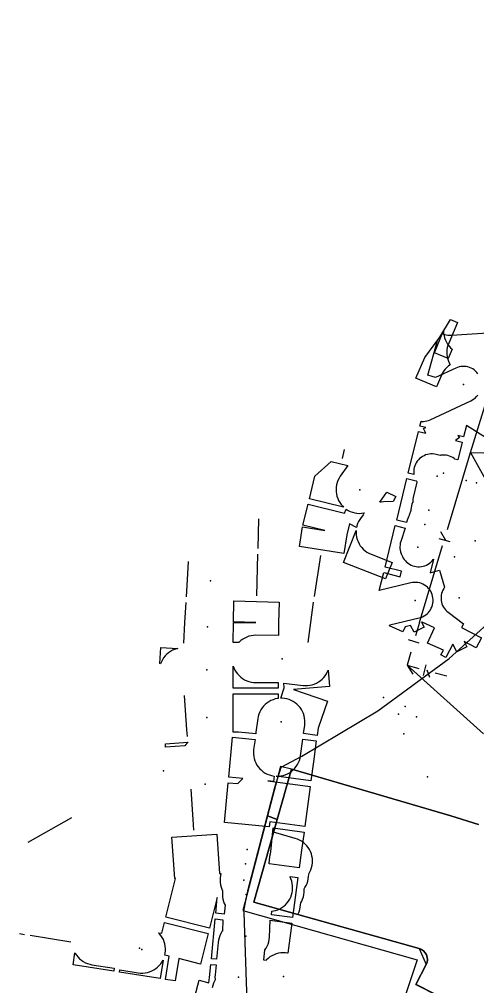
# Model space of a CAD drawing. Header units: metres. Extents: x -3782 to -2031, y 18790 to 19846.
# Drawn here: x -2221.5 to -2180.8, y 18967.6 to 19053.6 of the extents above; entities that cross this region are included whole.
import ezdxf

# ---------------------------------------------------------------- set-up
doc = ezdxf.new("R2010")
doc.units = ezdxf.units.M
for name, color, linetype in [('BOUNDARY', 7, 'Continuous'), ('CURB', 7, 'Continuous'), ('ELECTR_CABLE', 7, 'Continuous'), ('GAS', 7, 'Continuous'), ('GRASS', 7, 'Continuous'), ('GROUND', 7, 'Continuous'), ('HEAT', 7, 'Continuous'), ('ROAD', 7, 'Continuous'), ('SEWER', 7, 'Continuous'), ('TREE', 7, 'Continuous')]:
    doc.layers.add(name, color=color, linetype=linetype)

msp = doc.modelspace()

# ---------------------------------------------------------------- linework, layer by layer
at = {"layer": 'BOUNDARY'}
msp.add_lwpolyline([(-2201.227, 18966.322), (-2201.503, 18974.195), (-2201.52, 18974.398), (-2201.126, 18976.281), (-2198.765, 18985.338), (-2198.195, 18987.156), (-2196.37, 18988.126), (-2189.622, 18992.15), (-2183.302, 18996.817), (-2177.47, 19002.081), (-2172.182, 19007.892), (-2167.489, 19014.193), (-2163.438, 19020.925), (-2160.066, 19028.021), (-2157.406, 19035.414), (-2148.479, 19064.667)], dxfattribs=at)
at = {"layer": 'CURB'}
for points in [[(-2197.288, 18987.017), (-2200.624, 18975.164)], [(-2200.624, 18975.164), (-2185.942, 18971.031), (-2185.322, 18969.614), (-2186.236, 18967.838), (-2179.991, 18964.675), (-2179.078, 18966.457), (-2177.738, 18966.894), (-2176.84, 18966.439)]]:
    msp.add_lwpolyline(points, dxfattribs=at)
at = {"layer": 'ELECTR_CABLE'}
for points in [[(-2184.594, 19023.959), (-2183.842, 19025.808), (-2183.792, 19025.891), (-2183.78, 19025.698), (-2183.748, 19025.495), (-2183.697, 19025.295), (-2183.626, 19025.102), (-2183.536, 19024.916), (-2183.428, 19024.74), (-2183.304, 19024.576), (-2183.164, 19024.424), (-2183.024, 19024.299), (-2183.366, 19023.459)], [(-2195.701, 19010.999), (-2195.214, 19013.007), (-2193.767, 19014.313), (-2192.299, 19013.957), (-2192.962, 19012.998), (-2193.071, 19012.823), (-2193.162, 19012.639), (-2193.235, 19012.446), (-2193.288, 19012.247), (-2193.322, 19012.043), (-2193.336, 19011.838), (-2193.329, 19011.632), (-2193.302, 19011.427), (-2193.255, 19011.227), (-2193.189, 19011.032), (-2193.104, 19010.844), (-2193.001, 19010.665), (-2192.881, 19010.498), (-2192.745, 19010.343), (-2192.658, 19010.261)], [(-2188.031, 19011.19), (-2188.252, 19010.748), (-2189.11, 19010.728), (-2189.315, 19010.713), (-2189.452, 19010.69), (-2188.829, 19011.589)], [(-2192.423, 19010.071), (-2192.256, 19009.968), (-2192.072, 19009.876), (-2191.879, 19009.804), (-2191.68, 19009.75), (-2191.476, 19009.717), (-2191.271, 19009.703), (-2191.065, 19009.71), (-2190.861, 19009.737), (-2190.843, 19009.741), (-2190.936, 19009.577), (-2190.977, 19009.485), (-2191.11, 19009.332), (-2191.23, 19009.163), (-2191.332, 19008.985), (-2191.416, 19008.797), (-2191.482, 19008.601), (-2191.514, 19008.46), (-2192.127, 19008.766), (-2192.364, 19007.788), (-2192.629, 19006.127), (-2196.579, 19006.757), (-2196.302, 19008.497), (-2194.327, 19008.182), (-2196.271, 19008.653), (-2195.819, 19010.513), (-2192.594, 19009.731)], [(-2188.936, 19003.877), (-2192.662, 19005.332), (-2191.555, 19008.168), (-2191.56, 19007.99), (-2191.545, 19007.784), (-2191.511, 19007.581), (-2191.457, 19007.382), (-2191.384, 19007.19), (-2191.292, 19007.005), (-2191.182, 19006.831), (-2191.056, 19006.668), (-2190.914, 19006.518), (-2190.759, 19006.383), (-2190.591, 19006.263), (-2190.412, 19006.161), (-2190.224, 19006.077), (-2188.361, 19005.349)], [(-2202.456, 18998.228), (-2202.451, 19000.005), (-2200.451, 19000), (-2202.451, 19000.06), (-2202.395, 19001.921), (-2198.397, 19001.802), (-2198.452, 18999.968), (-2198.454, 18998.865), (-2200.454, 18998.87), (-2200.66, 18998.86), (-2200.864, 18998.83), (-2201.064, 18998.781), (-2201.258, 18998.712), (-2201.445, 18998.624), (-2201.622, 18998.519), (-2201.787, 18998.396), (-2201.94, 18998.258), (-2201.969, 18998.227)], [(-2208.966, 18996.35), (-2208.884, 18997.786), (-2207.385, 18997.7), (-2207.479, 18997.68), (-2207.675, 18997.616), (-2207.864, 18997.533), (-2208.043, 18997.433), (-2208.213, 18997.315), (-2208.369, 18997.181), (-2208.512, 18997.032), (-2208.64, 18996.871), (-2208.751, 18996.697), (-2208.844, 18996.513), (-2208.91, 18996.347)], [(-2198.466, 18994.164), (-2202.466, 18994.174), (-2202.461, 18996.139), (-2202.401, 18995.971), (-2202.314, 18995.785), (-2202.208, 18995.607), (-2202.086, 18995.442), (-2201.948, 18995.289), (-2201.796, 18995.15), (-2201.63, 18995.027), (-2201.454, 18994.92), (-2201.268, 18994.832), (-2201.074, 18994.762), (-2200.874, 18994.711), (-2200.67, 18994.68), (-2200.465, 18994.67), (-2198.465, 18994.665)], [(-2197.926, 18994.208), (-2197.961, 18994.628), (-2196.281, 18994.414), (-2196.075, 18994.398), (-2195.869, 18994.403), (-2195.665, 18994.427), (-2195.463, 18994.471), (-2195.267, 18994.535), (-2195.079, 18994.618), (-2194.899, 18994.719), (-2194.73, 18994.837), (-2194.573, 18994.971), (-2194.431, 18995.119), (-2194.303, 18995.281), (-2194.192, 18995.455), (-2194.099, 18995.639), (-2194.043, 18995.782), (-2193.922, 18994.325), (-2197.111, 18994.059), (-2194.102, 18993.026), (-2194.932, 18990.608), (-2195.019, 18989.975), (-2196.218, 18990.139), (-2196.115, 18990.893), (-2196.097, 18991.098), (-2196.1, 18991.305), (-2196.122, 18991.509), (-2196.165, 18991.711), (-2196.227, 18991.908), (-2196.308, 18992.097), (-2196.407, 18992.278), (-2196.523, 18992.448), (-2196.656, 18992.606), (-2196.803, 18992.75), (-2196.964, 18992.879), (-2197.137, 18992.991), (-2197.319, 18993.086), (-2197.511, 18993.163), (-2197.709, 18993.221), (-2197.911, 18993.258), (-2198.116, 18993.276), (-2198.246, 18993.275)], [(-2201.983, 18990.258), (-2202.476, 18990.259), (-2202.476, 18990.305), (-2202.48, 18990.305), (-2202.476, 18990.352), (-2202.467, 18993.674), (-2198.467, 18993.664), (-2198.468, 18993.258), (-2198.527, 18993.251), (-2198.729, 18993.209), (-2198.926, 18993.147), (-2199.115, 18993.066), (-2199.296, 18992.967), (-2199.466, 18992.85), (-2199.624, 18992.718), (-2199.768, 18992.57), (-2199.897, 18992.41), (-2200.009, 18992.237), (-2200.104, 18992.054), (-2200.181, 18991.863), (-2200.239, 18991.665), (-2200.276, 18991.462), (-2200.442, 18990.254), (-2200.476, 18990.254), (-2200.442, 18990.251), (-2200.461, 18990.113)], [(-2198.882, 18985.891), (-2199.403, 18985.94), (-2195.634, 18985.436), (-2196.11, 18981.881), (-2199.224, 18982.298), (-2199.266, 18981.855), (-2203.248, 18982.234), (-2202.912, 18985.772), (-2202.063, 18985.691), (-2201.62, 18986.151), (-2202.864, 18986.27), (-2202.528, 18989.808), (-2200.529, 18989.618), (-2200.651, 18988.727), (-2200.669, 18988.521), (-2200.666, 18988.315), (-2200.644, 18988.111), (-2200.601, 18987.909), (-2200.539, 18987.712), (-2200.458, 18987.523), (-2200.359, 18987.342), (-2200.243, 18987.172), (-2200.11, 18987.014), (-2199.963, 18986.87), (-2199.802, 18986.741), (-2199.629, 18986.629), (-2199.447, 18986.534), (-2199.255, 18986.457), (-2199.057, 18986.399), (-2198.855, 18986.361), (-2198.838, 18986.36)], [(-2195.087, 18989.479), (-2195.341, 18987.621), (-2195.568, 18985.931), (-2198.649, 18986.344), (-2198.443, 18986.346), (-2198.239, 18986.368), (-2198.037, 18986.411), (-2197.84, 18986.473), (-2197.651, 18986.554), (-2197.47, 18986.653), (-2197.3, 18986.77), (-2197.142, 18986.902), (-2196.998, 18987.049), (-2196.869, 18987.21), (-2196.757, 18987.383), (-2196.662, 18987.566), (-2196.585, 18987.757), (-2196.527, 18987.955), (-2196.49, 18988.157), (-2196.286, 18989.643)], [(-2208.489, 18989.224), (-2206.482, 18989.363), (-2206.533, 18989.319), (-2206.676, 18989.17), (-2206.765, 18989.057), (-2208.469, 18988.939)], [(-2203.923, 18981.192), (-2203.681, 18977.689), (-2203.68, 18977.7), (-2203.577, 18977.69), (-2203.613, 18977.306), (-2203.623, 18977.1), (-2203.612, 18976.895), (-2203.581, 18976.691), (-2203.53, 18976.491), (-2203.46, 18976.297), (-2203.402, 18976.175), (-2203.414, 18976.042), (-2203.424, 18975.836), (-2203.413, 18975.631), (-2203.382, 18975.427), (-2203.331, 18975.227), (-2203.261, 18975.033), (-2203.191, 18974.886), (-2203.267, 18974.091), (-2204.016, 18974.162), (-2203.883, 18975.559), (-2204.56, 18972.858), (-2208.44, 18973.829), (-2207.579, 18977.266), (-2207.661, 18977.26), (-2207.914, 18980.916)], [(-2196.176, 18981.385), (-2196.392, 18979.774), (-2196.601, 18978.209), (-2199.272, 18978.566), (-2199.272, 18978.579), (-2199.272, 18978.589), (-2199.214, 18979.207), (-2199.203, 18979.236), (-2199.154, 18979.436), (-2199.124, 18979.64), (-2198.923, 18981.753)], [(-2196.718, 18977.335), (-2197.194, 18973.78), (-2199.054, 18974.029), (-2199.023, 18974.354), (-2198.901, 18974.37), (-2198.701, 18974.418), (-2198.506, 18974.485), (-2198.319, 18974.571), (-2198.141, 18974.674), (-2197.974, 18974.795), (-2197.819, 18974.932), (-2197.679, 18975.083), (-2197.554, 18975.247), (-2197.446, 18975.422), (-2197.356, 18975.607), (-2197.284, 18975.8), (-2197.231, 18976), (-2197.199, 18976.203), (-2197.186, 18976.409), (-2197.194, 18976.615), (-2197.222, 18976.819), (-2197.269, 18977.02), (-2197.336, 18977.214), (-2197.422, 18977.402), (-2197.439, 18977.431)], [(-2208.139, 18970.346), (-2208.537, 18970.446), (-2208.499, 18970.626), (-2208.477, 18970.831), (-2208.476, 18971.037), (-2208.494, 18971.242), (-2208.532, 18971.445), (-2208.59, 18971.643), (-2208.668, 18971.834), (-2208.763, 18972.016), (-2208.876, 18972.189), (-2209.005, 18972.349), (-2209.097, 18972.443), (-2208.799, 18972.396), (-2208.562, 18973.344), (-2204.681, 18972.373), (-2205.363, 18969.65), (-2207.303, 18970.136), (-2207.614, 18968.161), (-2208.462, 18968.294)], [(-2204.4, 18970.126), (-2204.064, 18973.664), (-2203.373, 18973.598), (-2203.423, 18972.588), (-2203.46, 18972.538), (-2203.565, 18972.361), (-2203.652, 18972.175), (-2203.721, 18971.98), (-2203.771, 18971.78), (-2203.8, 18971.576), (-2203.942, 18970.082)], [(-2197.26, 18973.285), (-2197.616, 18970.627), (-2197.63, 18970.63), (-2197.834, 18970.656), (-2198.04, 18970.662), (-2198.246, 18970.648), (-2198.449, 18970.614), (-2198.648, 18970.56), (-2198.841, 18970.487), (-2199.025, 18970.395), (-2199.2, 18970.286), (-2199.363, 18970.16), (-2199.513, 18970.018), (-2199.553, 18969.972), (-2199.732, 18969.996), (-2199.645, 18970.906), (-2199.543, 18971.059), (-2199.445, 18971.24), (-2199.366, 18971.431), (-2199.306, 18971.628), (-2199.266, 18971.83), (-2199.245, 18972.035), (-2199.17, 18973.54)], [(-2216.52, 18970.664), (-2216.487, 18970.603), (-2216.374, 18970.431), (-2216.245, 18970.27), (-2216.101, 18970.123), (-2215.943, 18969.991), (-2215.772, 18969.875), (-2215.591, 18969.776), (-2215.402, 18969.696), (-2215.205, 18969.634), (-2215.003, 18969.592), (-2213.028, 18969.281), (-2213.069, 18969.019), (-2216.689, 18969.589)], [(-2208.956, 18968.372), (-2212.575, 18968.942), (-2212.544, 18969.137), (-2210.9, 18968.878), (-2210.696, 18968.856), (-2210.489, 18968.855), (-2210.284, 18968.873), (-2210.082, 18968.911), (-2209.884, 18968.969), (-2209.693, 18969.047), (-2209.51, 18969.142), (-2209.338, 18969.255), (-2209.177, 18969.384), (-2209.03, 18969.529), (-2208.898, 18969.687), (-2208.782, 18969.857), (-2208.698, 18970.012)]]:
    msp.add_lwpolyline(points, close=True, dxfattribs=at)
for points in [[(-2192.773, 19014.586), (-2192.58, 19015.385)], [(-2200.255, 19006.584), (-2200.177, 19009.218)], [(-2200.381, 19002.361), (-2200.27, 19006.084)], [(-2206.506, 19004.32), (-2206.443, 19005.422)], [(-2195.262, 19002.318), (-2194.683, 19005.948)], [(-2206.623, 19002.281), (-2206.506, 19004.32)], [(-2206.754, 19000), (-2206.651, 19001.782)], [(-2195.569, 19000), (-2195.336, 19001.823)], [(-2206.858, 18998.171), (-2206.754, 19000)], [(-2195.796, 18998.221), (-2195.569, 19000)], [(-2206.57, 18990.46), (-2206.781, 18993.516)], [(-2206.528, 18989.861), (-2206.57, 18990.46)], [(-2206.018, 18982.498), (-2206.206, 18985.208)], [(-2205.953, 18981.553), (-2206.018, 18982.498)], [(-2221.451, 18972.364), (-2220.985, 18972.29)], [(-2220.491, 18972.212), (-2216.872, 18971.643)], [(-2206.407, 18964.768), (-2205.485, 18968.222), (-2204.619, 18967.991), (-2204.56, 18968.453), (-2204.448, 18969.629), (-2203.99, 18969.585), (-2204.074, 18968.694), (-2204.084, 18968.488), (-2204.073, 18968.282), (-2204.067, 18968.245), (-2204.131, 18968.137), (-2204.218, 18967.95), (-2204.287, 18967.755), (-2204.336, 18967.555)]]:
    msp.add_lwpolyline(points, dxfattribs=at)
at = {"layer": 'GAS'}
for points in [[(-2180.742, 19022.112), (-2180.841, 19022.234), (-2180.951, 19022.346), (-2181.072, 19022.446), (-2181.202, 19022.534), (-2181.34, 19022.609), (-2181.485, 19022.669), (-2181.635, 19022.716), (-2181.789, 19022.747), (-2181.945, 19022.763), (-2182.102, 19022.764), (-2182.258, 19022.75), (-2182.412, 19022.72), (-2182.563, 19022.675), (-2182.708, 19022.616), (-2184.493, 19021.783), (-2184.801, 19021.867), (-2184.799, 19021.874), (-2185.175, 19021.977), (-2184.325, 19025.071), (-2184.118, 19025.349), (-2183.909, 19025.696), (-2183.857, 19025.669), (-2183.711, 19025.611), (-2183.56, 19025.568), (-2183.406, 19025.539), (-2183.25, 19025.526), (-2183.093, 19025.528), (-2179.87, 19025.733)], [(-2174.096, 19012.646), (-2181.755, 19017.516), (-2182.005, 19016.504), (-2182.535, 19016.635), (-2182.381, 19016.436), (-2182.728, 19016.168), (-2182.125, 19016.019), (-2182.509, 19014.462), (-2182.79, 19014.532), (-2182.838, 19014.571), (-2182.969, 19014.657), (-2183.107, 19014.731), (-2183.253, 19014.79), (-2183.403, 19014.835), (-2183.557, 19014.865), (-2183.714, 19014.88), (-2183.871, 19014.88), (-2184.027, 19014.864), (-2184.087, 19014.851), (-2184.45, 19014.941), (-2184.605, 19014.971), (-2184.761, 19014.986), (-2184.918, 19014.985), (-2185.074, 19014.969), (-2185.228, 19014.938), (-2185.378, 19014.892), (-2185.523, 19014.831), (-2185.661, 19014.757), (-2185.791, 19014.669), (-2185.912, 19014.569), (-2186.023, 19014.458), (-2186.122, 19014.336), (-2186.209, 19014.205), (-2186.282, 19014.066), (-2186.342, 19013.921), (-2186.387, 19013.771), (-2186.417, 19013.617), (-2186.432, 19013.46), (-2186.431, 19013.303), (-2186.416, 19013.158), (-2186.92, 19013.282), (-2186.008, 19016.977), (-2185.369, 19016.819), (-2185.563, 19017.234), (-2185.356, 19017.331), (-2185.888, 19017.462), (-2185.784, 19017.885), (-2185.738, 19017.88), (-2185.581, 19017.879), (-2185.425, 19017.894), (-2185.271, 19017.923), (-2185.12, 19017.968), (-2184.975, 19018.027), (-2181.355, 19019.716), (-2181.217, 19019.789), (-2181.086, 19019.876), (-2180.964, 19019.975), (-2180.852, 19020.085), (-2180.752, 19020.206)]]:
    msp.add_lwpolyline(points, dxfattribs=at)
for points in [[(-2187.951, 19009.101), (-2187.04, 19012.797), (-2186.221, 19012.595), (-2186.203, 19012.56), (-2186.149, 19012.48), (-2186.486, 19011.114), (-2186.516, 19010.96), (-2186.531, 19010.804), (-2186.53, 19010.682), (-2186.545, 19010.655), (-2186.604, 19010.509), (-2186.649, 19010.359), (-2186.679, 19010.205), (-2186.694, 19010.048), (-2186.694, 19009.971), (-2186.834, 19009.536), (-2186.84, 19009.528), (-2186.913, 19009.389), (-2186.973, 19009.244), (-2187.018, 19009.094), (-2187.07, 19008.884)], [(-2185.202, 18998.179), (-2184.582, 18999.545), (-2185.694, 19000.049), (-2185.74, 19000.036), (-2185.516, 18999.598), (-2186.406, 18999.142), (-2186.719, 18999.753), (-2187.188, 18999.617), (-2187.39, 18999.171), (-2188.584, 18999.713), (-2188.549, 18999.79), (-2185.942, 19000.414), (-2185.791, 19000.458), (-2185.645, 19000.516), (-2185.506, 19000.589), (-2185.375, 19000.675), (-2185.252, 19000.773), (-2185.14, 19000.883), (-2185.039, 19001.003), (-2184.95, 19001.133), (-2184.875, 19001.27), (-2184.813, 19001.415), (-2184.766, 19001.564), (-2184.734, 19001.718), (-2184.717, 19001.874), (-2184.715, 19002.031), (-2184.729, 19002.188), (-2184.758, 19002.342), (-2184.802, 19002.493), (-2184.86, 19002.638), (-2184.933, 19002.778), (-2185.019, 19002.909), (-2185.117, 19003.032), (-2185.227, 19003.144), (-2185.347, 19003.245), (-2185.477, 19003.333), (-2185.614, 19003.409), (-2185.759, 19003.47), (-2185.908, 19003.518), (-2186.062, 19003.55), (-2186.218, 19003.567), (-2186.375, 19003.569), (-2186.532, 19003.555), (-2186.686, 19003.526), (-2189.492, 19002.855), (-2189.102, 19004.436), (-2187.646, 19004.076), (-2187.526, 19004.562), (-2188.982, 19004.921), (-2188.071, 19008.616), (-2187.201, 19008.401), (-2187.589, 19007.2), (-2187.63, 19007.048), (-2187.656, 19006.893), (-2187.667, 19006.737), (-2187.662, 19006.58), (-2187.641, 19006.424), (-2187.606, 19006.271), (-2187.556, 19006.122), (-2187.491, 19005.979), (-2187.471, 19005.944), (-2187.44, 19005.871), (-2187.366, 19005.732), (-2187.278, 19005.602), (-2187.178, 19005.481), (-2187.067, 19005.37), (-2186.945, 19005.271), (-2186.814, 19005.184), (-2186.676, 19005.111), (-2186.53, 19005.051), (-2186.38, 19005.006), (-2186.226, 19004.976), (-2186.07, 19004.961), (-2185.913, 19004.962), (-2185.756, 19004.977), (-2185.602, 19005.009), (-2185.452, 19005.055), (-2185.307, 19005.115), (-2185.169, 19005.19), (-2185.039, 19005.277), (-2184.918, 19005.377), (-2184.807, 19005.489), (-2184.708, 19005.61), (-2184.683, 19005.648), (-2184.987, 19004.418), (-2184.145, 19004.661), (-2183.704, 19003.135), (-2183.779, 19003.025), (-2183.855, 19002.887), (-2183.917, 19002.743), (-2183.964, 19002.593), (-2183.996, 19002.439), (-2184.013, 19002.283), (-2184.015, 19002.126), (-2184.001, 19001.97), (-2183.972, 19001.815), (-2183.928, 19001.665), (-2183.869, 19001.519), (-2183.797, 19001.38), (-2183.711, 19001.248), (-2183.613, 19001.126), (-2183.503, 19001.014), (-2183.382, 19000.913), (-2182.028, 18999.886), (-2182.197, 18999.56), (-2180.422, 18998.638), (-2180.884, 18997.75), (-2181.955, 18998.307), (-2181.716, 18997.841), (-2182.606, 18997.385), (-2182.964, 18998.084), (-2183.581, 18996.898), (-2184.024, 18997.129), (-2183.807, 18997.546)]]:
    msp.add_lwpolyline(points, close=True, dxfattribs=at)
at = {"layer": 'GRASS'}
msp.add_lwpolyline([(-2197.298, 18986.982), (-2198.273, 18987.222), (-2199.417, 18982.836), (-2198.558, 18982.504)], close=True, dxfattribs=at)
msp.add_lwpolyline([(-2179.991, 18964.675), (-2186.236, 18967.838), (-2185.322, 18969.614), (-2185.244, 18969.822), (-2185.213, 18970.039), (-2185.231, 18970.257), (-2185.297, 18970.469), (-2185.408, 18970.662), (-2185.556, 18970.823), (-2185.736, 18970.948), (-2185.942, 18971.031), (-2200.624, 18975.164), (-2198.558, 18982.504), (-2199.417, 18982.836), (-2201.615, 18974.404), (-2186.12, 18970.043), (-2188.138, 18964.012)], dxfattribs=at)
at = {"layer": 'GROUND'}
for points in [[(-2201.227, 18966.322), (-2201.503, 18974.195), (-2201.52, 18974.398), (-2201.126, 18976.281), (-2198.765, 18985.338), (-2198.195, 18987.156), (-2196.37, 18988.126), (-2189.622, 18992.15), (-2183.302, 18996.817), (-2177.47, 19002.081)], [(-2180.694, 18982.059), (-2183.149, 18982.814), (-2197.182, 18986.953), (-2197.298, 18986.982), (-2198.558, 18982.504), (-2200.624, 18975.164), (-2185.942, 18971.031), (-2185.736, 18970.948), (-2185.556, 18970.823), (-2185.408, 18970.662), (-2185.297, 18970.469), (-2185.231, 18970.257), (-2185.213, 18970.039), (-2185.244, 18969.822), (-2185.322, 18969.614), (-2186.236, 18967.838), (-2179.991, 18964.675)]]:
    msp.add_lwpolyline(points, dxfattribs=at)
at = {"layer": 'HEAT'}
msp.add_lwpolyline([(-2186.243, 19021.719), (-2185.454, 19023.554), (-2184.118, 19025.349), (-2183.168, 19026.928), (-2182.545, 19026.66), (-2183.334, 19024.823), (-2183.406, 19024.63), (-2183.459, 19024.43), (-2183.492, 19024.227), (-2183.505, 19024.021), (-2183.497, 19023.815), (-2183.47, 19023.611), (-2183.422, 19023.41), (-2183.355, 19023.215), (-2183.27, 19023.028), (-2183.2, 19022.909), (-2183.343, 19022.806), (-2183.497, 19022.67), (-2183.638, 19022.519), (-2183.763, 19022.355), (-2183.871, 19022.18), (-2183.961, 19021.995), (-2184.417, 19020.934)], close=True, dxfattribs=at)
at = {"layer": 'ROAD'}
msp.add_lwpolyline([(-2179.992, 18964.676), (-2186.235, 18967.838), (-2186.236, 18967.838), (-2186.235, 18967.839), (-2185.323, 18969.614), (-2185.322, 18969.615), (-2185.244, 18969.821), (-2185.244, 18969.823), (-2185.214, 18970.038), (-2185.214, 18970.04), (-2185.231, 18970.257), (-2185.231, 18970.259), (-2185.296, 18970.469), (-2185.297, 18970.471), (-2185.407, 18970.661), (-2185.408, 18970.663), (-2185.556, 18970.822), (-2185.557, 18970.824), (-2185.736, 18970.947), (-2185.738, 18970.948), (-2185.942, 18971.031), (-2185.943, 18971.032), (-2196.729, 18974.068), (-2196.701, 18974.117), (-2196.617, 18974.305), (-2196.552, 18974.5), (-2196.506, 18974.701), (-2196.479, 18974.906), (-2196.474, 18975.083), (-2196.386, 18975.236), (-2196.302, 18975.424), (-2196.236, 18975.62), (-2196.19, 18975.821), (-2196.164, 18976.025), (-2196.158, 18976.231), (-2196.167, 18976.353), (-2196.096, 18976.453), (-2195.993, 18976.632), (-2195.909, 18976.82), (-2195.844, 18977.016), (-2195.797, 18977.216), (-2195.771, 18977.421), (-2195.765, 18977.627), (-2195.767, 18977.65), (-2195.754, 18977.668), (-2195.651, 18977.847), (-2195.567, 18978.035), (-2195.502, 18978.23), (-2195.455, 18978.431), (-2195.429, 18978.636), (-2195.423, 18978.842), (-2195.438, 18979.047), (-2195.472, 18979.251), (-2195.526, 18979.449), (-2195.599, 18979.642), (-2195.691, 18979.826), (-2195.801, 18980.001), (-2195.927, 18980.164), (-2196.068, 18980.314), (-2196.224, 18980.449), (-2196.392, 18980.569), (-2196.57, 18980.671), (-2196.758, 18980.755), (-2196.954, 18980.821), (-2198.879, 18981.363), (-2198.558, 18982.504), (-2197.298, 18986.981), (-2197.298, 18986.982), (-2197.297, 18986.981), (-2197.182, 18986.953), (-2183.149, 18982.814), (-2180.694, 18982.059)], dxfattribs=at)
at = {"layer": 'SEWER'}
for points in [[(-2181.408, 19015.112), (-2178.048, 19025.931)], [(-2183.452, 19008.275), (-2181.408, 19015.112)], [(-2181.408, 19015.112), (-2180.227, 19015.074)], [(-2181.408, 19015.112), (-2178.458, 19009.854)], [(-2183.583, 19007.3), (-2184.022, 19008.058)], [(-2185.925, 19000), (-2183.882, 19006.837)], [(-2184.194, 19007.482), (-2183.245, 19007.199)], [(-2185.925, 19000), (-2186.268, 18998.821)], [(-2185.95, 18998.178), (-2186.901, 18998.455)], [(-2186.686, 18997.38), (-2187.028, 18996.201)], [(-2187.028, 18996.201), (-2185.992, 18995.925)], [(-2187.028, 18996.201), (-2180.228, 18990.112)], [(-2187.028, 18996.201), (-2186.524, 18995.415)], [(-2185.356, 18996.256), (-2185.612, 18995.299)], [(-2185.285, 18995.786), (-2185.032, 18995.144)], [(-2184.543, 18995.538), (-2183.507, 18995.261)], [(-2220.678, 18980.479), (-2216.786, 18982.669)]]:
    msp.add_lwpolyline(points, dxfattribs=at)
at = {"layer": 'TREE'}
for p in [(-2182.032, 19021.165), (-2184.37, 19013.014), (-2183.786, 19013.282), (-2181.776, 19012.634), (-2180.875, 19012.42), (-2191.236, 19011.803), (-2185.096, 19009.976), (-2185.465, 19008.71), (-2180.988, 19007.259), (-2186.067, 19006.708), (-2182.817, 19005.83), (-2204.48, 19003.708), (-2186.314, 19001.97), (-2182.416, 19002.188), (-2204.74, 18999.616), (-2198.106, 18996.764), (-2204.793, 18995.8), (-2189.132, 18993.354), (-2187.194, 18992.539), (-2204.796, 18991.577), (-2187.798, 18991.865), (-2186.204, 18991.636), (-2198.196, 18991.178), (-2187.322, 18990.103), (-2208.662, 18986.821), (-2185.215, 18986.289), (-2204.943, 18985.629), (-2201.215, 18979.839), (-2201.372, 18978.571), (-2201.523, 18977.108), (-2201.323, 18975.843), (-2201.343, 18972.14), (-2210.771, 18971.052), (-2210.574, 18970.953), (-2201.984, 18968.495), (-2197.998, 18968.562)]:
    msp.add_point(p, dxfattribs=at)

doc.saveas('drawing.dxf')
